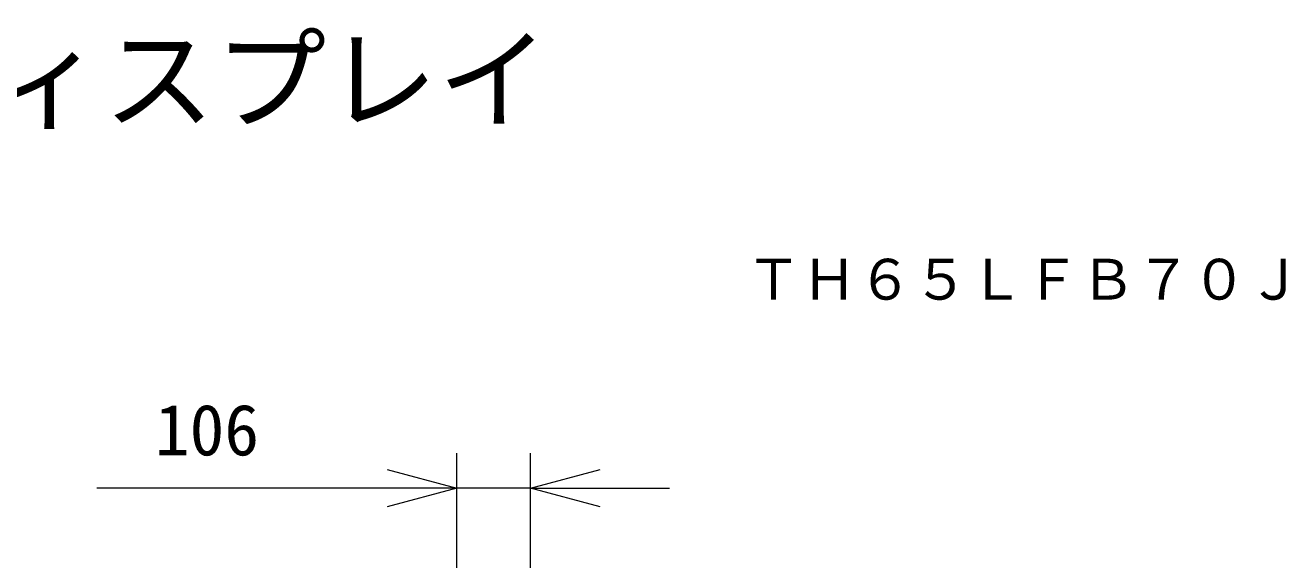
# Model space of a CAD drawing. Units: millimetres, scale not verified. Extents: x -62 to 63, y -57 to 57.
# Drawn here: x 13.71 to 58.96, y 37.6 to 56.78 of the extents above; entities that cross this region are included whole.
import ezdxf
from ezdxf.enums import TextEntityAlignment as Align

# ---------------------------------------------------------------- set-up
doc = ezdxf.new("R2010")
doc.units = ezdxf.units.MM
doc.header["$LTSCALE"] = 0.125
doc.layers.add('0-0_0', color=7, linetype='Continuous', lineweight=18)
doc.layers.add('0-5_SUNPO', color=3, linetype='Continuous', lineweight=18)
doc.layers.add('0-2_MOJI1', color=7, linetype='Continuous')
doc.layers.add('0-4_TOUROKU', color=7, linetype='Continuous')
doc.styles.add('ＭＳ ゴシック', font='')
doc.styles.get('ＭＳ ゴシック').set_extended_font_data('MS Gothic')

# ---------------------------------------------------------------- blocks, each defined once
blk = doc.blocks.new('_Open30')
at = {"layer": '0-0_0'}
blk.add_line((0, 0), (-1, 0), dxfattribs=at)
blk.add_lwpolyline([(-1, 0.26795), (0, 0), (-1, -0.26795)], dxfattribs=at)
blk = doc.blocks.new('D5')
at = {"layer": '0-5_SUNPO'}
for p, q in [((93.6915, 348.9741), (93.6915, 354.9264)), ((96.3365, 346.9717), (96.3365, 354.9264)), ((91.1915, 353.6764), (80.7748, 353.6764)), ((96.3365, 353.6764), (93.6915, 353.6764)), ((98.8365, 353.6764), (101.3365, 353.6764))]:
    blk.add_line(p, q, dxfattribs=at)
at = {"layer": '0-5_SUNPO', "xscale": 2.5, "yscale": 2.5}
blk.add_blockref('_Open30', (93.6915, 353.6764), dxfattribs=at)
at = {"layer": '0-5_SUNPO', "xscale": 2.5, "yscale": 2.5, "rotation": 180}
blk.add_blockref('_Open30', (96.3365, 353.6764), dxfattribs=at)
at = {"layer": '0-5_SUNPO', "color": 7, "style": 'ＭＳ ゴシック'}
blk.add_text('106', height=1.833, dxfattribs=at).set_placement((82.8582, 354.3014), align=Align.BOTTOM_LEFT)

msp = doc.modelspace()

# ---------------------------------------------------------------- block references
at = {"layer": '0-5_SUNPO'}
msp.add_blockref('D5', (-64.4907, -313.507), dxfattribs=at)

# ---------------------------------------------------------------- texts
at = {"layer": '0-2_MOJI1', "style": 'ＭＳ ゴシック'}
msp.add_text('マルチタッチスクリーンディスプレイ', height=2.933, dxfattribs=at).set_placement((-35.4907, 52.493), align=Align.BOTTOM_LEFT)
at = {"layer": '0-4_TOUROKU', "style": 'ＭＳ ゴシック'}
msp.add_text('ＴＨ６５ＬＦＢ７０Ｊ', height=1.466, dxfattribs=at).set_placement((39.576, 46.493), align=Align.BOTTOM_LEFT)

doc.saveas('drawing.dxf')
